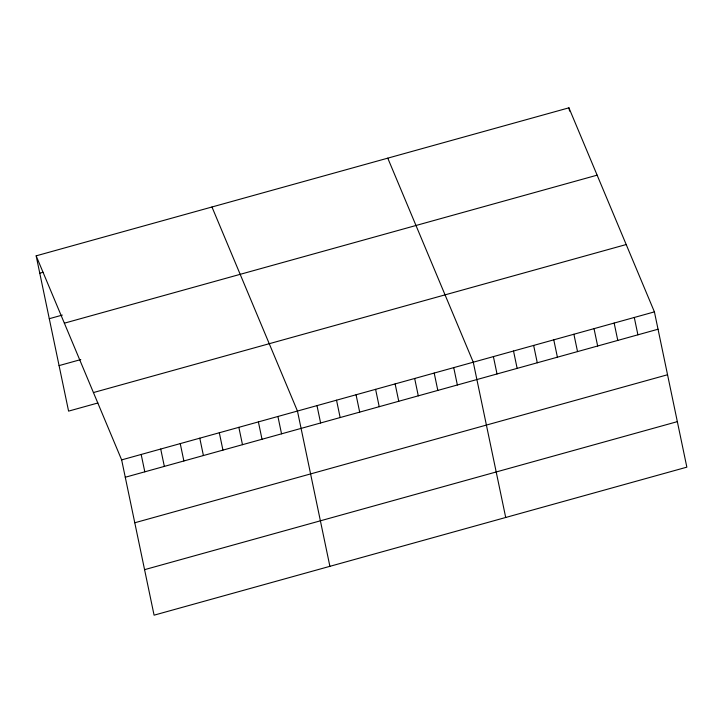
<?xml version="1.0" encoding="UTF-8"?>
<svg xmlns="http://www.w3.org/2000/svg" width="723" height="723" viewBox="0 0 723 723"><rect width="100%" height="100%" fill="white"/><g stroke="black" fill="none" stroke-linecap="round" stroke-linejoin="round"><path stroke-width="1.08" d="M36.15 255.843L568.92 107.826L654.414 311.875L686.85 467.157L154.08 615.174L121.645 459.891L36.15 255.843L68.586 411.125L97.894 402.982M39.774 273.195L43.028 272.291M49.281 318.707L62.305 315.092M64.365 323.181L597.126 175.165M59.078 365.603L80.786 359.575M93.43 392.562L626.199 244.537M121.645 459.891L654.414 311.875M125.269 477.252L658.038 329.227M134.776 522.765L667.546 374.749M144.573 569.661L677.343 421.645M387.772 158.147L473.267 362.205L505.711 517.487M211.966 206.995L297.46 411.053L329.896 566.326M634.288 317.469L637.912 334.821M614.152 323.064L617.785 340.416M568.92 107.826L569.597 111.08M594.026 328.649L597.659 346.01M573.899 334.243L577.532 351.595M553.773 339.837L557.406 357.189M533.646 345.431L537.279 362.783M513.52 351.017L517.144 368.378M493.393 356.611L497.017 373.963M453.737 367.627L457.361 384.988M434.198 373.059L437.822 390.411M414.668 378.481L418.292 395.843M395.129 383.913L398.753 401.265M375.599 389.336L379.223 406.697M356.059 394.767L359.683 412.119M336.529 400.199L340.153 417.551M316.99 405.621L320.614 422.973M277.921 416.475L281.545 433.827M258.391 421.907L262.015 439.259M238.852 427.329L242.476 444.681M219.313 432.761L222.946 450.113M199.783 438.183L203.407 455.535M180.244 443.615L183.877 460.967M160.714 449.037L164.338 466.389M141.175 454.469L144.808 471.821"/></g></svg>
